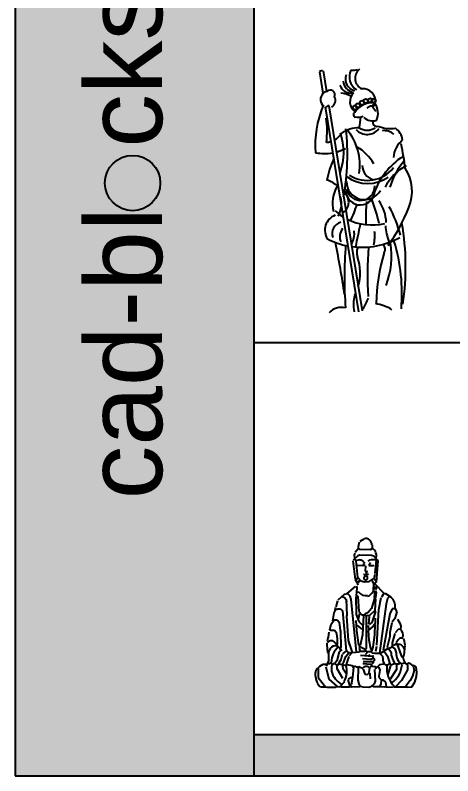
# Model space of a CAD drawing. Header units: millimetres. Extents: x -1413 to 9193, y 11663 to 17984.
# Drawn here: x -1413 to 776, y 11663 to 15467 of the extents above; entities that cross this region are included whole.
import ezdxf

# ---------------------------------------------------------------- set-up
doc = ezdxf.new("R2010")
doc.units = ezdxf.units.MM
doc.layers.add('www.cad-blocks.net', color=7, linetype='Continuous')
doc.styles.get("Standard").update_dxf_attribs({"font": 'arial.ttf'})

# ---------------------------------------------------------------- blocks, each defined once
blk = doc.blocks.new('A$C4812035C')
for p, q in [((20.7, 1209.3), (36.4, 1213.4)), ((20.8, 1205.4), (38.2, 1097.7)), ((40.4, 1209.5), (57, 1106.5)), ((61.7, 1110.9), (55.9, 1113.4)), ((50.3, 1030), (216, 4.5)), ((68.6, 1035.2), (234.2, 9.6))]:
    blk.add_line(p, q)
for centre in [(252.3, 1058.8), (275.6, 1062.4), (292.3, 1060.9), (199.3, 1026.6), (212.5, 1036.7), (234.1, 1050.3)]:
    blk.add_circle(centre, 10.7)
for centre, radius, start, end in [((184.5, 1303.8), 90.8, 265.6555, 288.2616), ((256.6, 1172.5), 57.7, 128.4536, 246.485), ((211.2, 1170.1), 60.2, 161.257, 257.6396), ((247.8, 1180.7), 77.4, 155.0701, 237.4777), ((201, 1165.1), 62.6, 186.6493, 260.389), ((63.6, 1067.9), 39.2, 97.646, 133.1213), ((69.1, 1066.3), 42.9, 106.1023, 106.5805), ((74, 1089.7), 24.6, 338.09, 133.2044), ((178.7, 1157.6), 58.7, 199.4337, 277.8325), ((240.2, 1058.8), 61.2, 355.114, 96.1665), ((69.1, 1066.3), 42.9, 135.6893, 231.3504), ((63.6, 1062.5), 37.8, 298.4913, 28.5274), ((97.8, 903.2), 197.9, 65.7684, 81.2909), ((236.5, 1056.3), 63, 136.7418, 234.036), ((500, 840.6), 500, 157.401, 184.5922), ((69, 1015.6), 19.6, 89.3987, 156.7558), ((287.6, 942.1), 108.5, 82.7815, 144.3014), ((285.1, 996.9), 37.3, 91.2387, 137.238), ((295.2, 1025.1), 15.3, 68.2515, 135.5994), ((771.5, 1338.7), 573.7, 211.8588, 215.2291), ((283.8, 1054.9), 20.7, 271.2387, 317.9042), ((218.7, 998), 95.2, 337.1655, 34.0247), ((202.7, 991.1), 12.1, 93.2039, 258.4453), ((-401.9, 908.2), 461.3, 353.0391, 8.2055), ((213.2, 1044.9), 66.9, 258.865, 292.6196), ((-316.5, 1020.4), 545.4, 349.8988, 355.7067), ((291.8, 1039.5), 79.8, 232.6454, 280.5436), ((307.8, 951.8), 19.4, 152.0124, 290.4702), ((216.5, 780.1), 144.7, 88.4852, 126.5942), ((-1029.1, 790.4), 1189.8, 349.8378, 6.2569), ((-42.3, 742.1), 265.1, 350.1935, 41.0592), ((259.6, 965.6), 73.5, 221.7169, 323.475), ((259, 984.2), 70.9, 236.9522, 304.2923), ((377.8, 1087.1), 165.9, 247.616, 278.1079), ((350.9, 851.5), 87.2, 8.3977, 54.8062), ((49.1, 948.5), 96.5, 299.177, 327.233), ((-165.3, 802.5), 307.5, 340.483, 18.5135), ((345.1, 841.6), 69.5, 45.644, 98.7522), ((49.1, 948.5), 96.5, 274.1175, 286.9096), ((511.5, 769), 120.8, 127.9538, 176.0396), ((-1096.1, 524.5), 1558.9, 7.1698, 11.847), ((45, 1030), 233.5, 259.2934, 280.1808), ((45, 1030), 233.5, 285.1036, 296.9335), ((464.5, 591.7), 412.7, 148.7671, 150.0461), ((68.8, 609.4), 262, 31.125, 57.4911), ((464.5, 591.7), 412.7, 154.6853, 169.9521), ((634.5, 479.6), 360.4, 123.0249, 160.5617), ((719.3, 526.2), 360.9, 139.1721, 163.6467), ((261.3, 826), 164, 236.9456, 322.5479), ((310, 739.5), 75.9, 182.3472, 254.6822), ((573.1, 513.5), 251.2, 118.2276, 152.981), ((272.7, 607.9), 211.8, 337.4865, 32.9116), ((10.6, 515.8), 155.4, 48.6009, 72.201), ((247.1, 656.5), 90.7, 179.7, 330.3776), ((263.5, 819.2), 172.9, 233.2887, 305.7538), ((252.1, 547.9), 166, 149.2021, 194.2701), ((225.7, 612.1), 72.7, 181.8147, 359.4298), ((226.6, 633.8), 71.6, 193.0258, 0.8912), ((16.4, 542.7), 115, 329.0967, 17.889), ((105, 552.3), 62.4, 302.5011, 58.7434), ((-166.3, 642.2), 387.8, 331.4463, 345.2749), ((1279.3, 474.7), 1026.7, 175.4643, 181.8279), ((-693.1, 206.6), 1041.1, 13.3298, 20.3124), ((149.3, 443.1), 206.1, 2.1725, 34.7308), ((282.8, 709.8), 270.7, 227.2576, 237.9264), ((-306.7, 828.6), 831.8, 323.7763, 338.7219), ((-211.5, 214.3), 661.6, 15.3001, 28.4698), ((127.8, 413), 79.7, 110.9629, 213.3902), ((282.8, 709.8), 270.7, 243.0469, 283.8028), ((139.6, 398.6), 55.2, 102.9732, 202.7246), ((192.4, 381.1), 69.5, 144.9825, 202.8339), ((-241601565.3, 49066518.6), 246533781.2, 348.520097619, 348.52012376), ((624.1, 451.9), 273.2, 183.5072, 200.371), ((-821.9, 231.9), 1274.2, 351.488, 9.7566), ((101.5, 395.6), 94.1, 325.9919, 8.7556), ((61.4, 384.9), 236.3, 349.1185, 5.3889), ((234.8, 709.2), 381.7, 242.9735, 259.1102), ((-4111.8, -533.2), 4304.2, 8.3409, 11.84), ((234.8, 709.2), 381.7, 262.0996, 299.5157), ((-35.1, 283), 416.3, 339.428, 9.1283), ((-489, 94.5), 922.7, 355.3464, 16.5338), ((2202.9, 178.2), 2057.2, 175.5251, 184.2862), ((268.3, 302.7), 60.9, 159.8371, 201.4075), ((1937.6, 196), 1676.6, 175.4798, 183.9448), ((320, 318.6), 30.3, 325.7119, 46.9608), ((-31, 200.8), 255.4, 344.1263, 18.1693), ((1204, 34.6), 899.5, 162.7349, 179.2874), ((342.2, 41.2), 151.5, 162.0819, 193.7066), ((-31, 200.8), 255.4, 333.7356, 335.4822), ((16522956.4, -8043331.7), 18376498.2, 154.04273698, 154.0429287), ((265.8, -176.8), 225.3, 58.4751, 81.0845), ((130.8, -56.4), 83.5, 75.6103, 137.506)]:
    blk.add_arc(centre, radius, start, end)
blk = doc.blocks.new('A$C54787E00')
for p, q in [((215.8, 705.3), (221.3, 728.6)), ((224, 732.7), (244.5, 743.6)), ((214.5, 693), (199.4, 675.3)), ((215.8, 694.4), (215.8, 705.3)), ((222.7, 690.3), (215.8, 694.4)), ((274.6, 688.9), (222.7, 690.3)), ((282.8, 694.4), (274.6, 688.9)), ((284.2, 713.5), (284.2, 695.8)), ((213.1, 658.9), (189.9, 637)), ((198.1, 672.5), (195.3, 661.6)), ((195.3, 661.6), (196.7, 649.3)), ((196.7, 649.3), (199.4, 646.5)), ((222.7, 661.6), (213.1, 658.9)), ((281.4, 660.2), (222.7, 661.6)), ((293.7, 656.1), (281.4, 660.2)), ((303.3, 646.5), (293.7, 656.1)), ((188.5, 634.2), (199.4, 539.9)), ((198.1, 642.4), (203.5, 635.6)), ((202.2, 634.2), (211.7, 549.5)), ((203.5, 635.6), (206.3, 635.6)), ((222.7, 638.3), (206.3, 635.6)), ((237.7, 608.3), (211.7, 611)), ((222.7, 638.3), (229.5, 638.3)), ((229.5, 638.3), (239.1, 630.1)), ((237.7, 620.6), (241.8, 616.5)), ((244.5, 611), (237.7, 608.3)), ((239.1, 630.1), (247.3, 621.9)), ((241.8, 616.5), (244.5, 611)), ((250, 611), (244.5, 611)), ((265, 631.5), (274.6, 638.3)), ((274.6, 624.7), (267.8, 609.6)), ((267.8, 609.6), (289.6, 609.6)), ((274.6, 638.3), (281.4, 639.7)), ((281.4, 639.7), (299.2, 639.7)), ((289.6, 609.6), (293.7, 612.4)), ((306, 638.3), (299.2, 639.7)), ((299.2, 570), (306, 638.3)), ((304.7, 642.4), (312.9, 635.6)), ((312.9, 635.6), (304.7, 526.3)), ((251.4, 608.3), (250, 582.3)), ((250, 582.3), (255.5, 576.8)), ((254.1, 575.5), (254.1, 568.6)), ((255.5, 576.8), (262.3, 582.3)), ((199.4, 539.9), (209, 523.5)), ((211.7, 549.5), (203.5, 534.5)), ((213.1, 549.5), (228.1, 533.1)), ((221.3, 538.6), (214.5, 523.5)), ((228.1, 533.1), (245.9, 529)), ((241.8, 567.3), (256.8, 564.5)), ((254.1, 568.6), (259.6, 565.9)), ((259.6, 565.9), (266.4, 568.6)), ((269.1, 530.4), (289.6, 544)), ((293.7, 519.4), (285.5, 535.8)), ((295.1, 552.2), (291, 548.1)), ((291, 548.1), (303.3, 535.8)), ((292.4, 545.4), (297.8, 545.4)), ((297.8, 565.9), (295.1, 552.2)), ((297.8, 545.4), (295.1, 548.1)), ((159.8, 470.2), (200.8, 505.8)), ((200.8, 505.8), (209, 503)), ((210.4, 498.9), (206.3, 503)), ((206.3, 459.3), (210.4, 498.9)), ((209, 523.5), (213.1, 511.2)), ((245.9, 529), (269.1, 530.4)), ((291, 485.3), (293.7, 519.4)), ((304.7, 526.3), (292.4, 514)), ((293.7, 507.1), (301.9, 490.7)), ((297.8, 518.1), (342.9, 471.6)), ((307.4, 501.7), (299.2, 500.3)), ((307.4, 498.9), (300.6, 488)), ((144.7, 464.7), (113.3, 436)), ((162.5, 468.8), (144.7, 464.7)), ((174.8, 456.5), (162.5, 468.8)), ((180.3, 440.1), (174.8, 456.5)), ((209, 460.6), (213.1, 455.2)), ((210.4, 478.4), (217.2, 477.1)), ((262.3, 456.5), (269.1, 459.3)), ((269.1, 459.3), (284.2, 473)), ((284.2, 473), (291, 483.9)), ((291, 483.9), (297.8, 482.5)), ((297.8, 482.5), (295.1, 452.4)), ((303.3, 468.8), (295.1, 462)), ((299.2, 483.9), (304.7, 475.7)), ((304.7, 475.7), (300.6, 448.3)), ((342.9, 470.2), (330.6, 452.4)), ((342.9, 471.6), (351.1, 470.2)), ((351.1, 470.2), (379.9, 451.1)), ((111.9, 433.3), (102.4, 403.2)), ((135.2, 455.2), (146.1, 449.7)), ((146.1, 449.7), (154.3, 440.1)), ((154.3, 440.1), (158.4, 362.2)), ((155.7, 433.3), (157, 427.8)), ((206.3, 179.1), (180.3, 440.1)), ((203.5, 455.2), (204.9, 365)), ((211.7, 451.1), (204.9, 448.3)), ((213.1, 455.2), (217.2, 380)), ((296.5, 447), (281.4, 395)), ((295.1, 452.4), (301.9, 444.2)), ((301.9, 444.2), (297.8, 385.5)), ((318.3, 390.9), (329.3, 449.7)), ((360.7, 445.6), (353.9, 418.3)), ((371.7, 455.2), (360.7, 445.6)), ((94.2, 373.2), (99.6, 384.1)), ((99.6, 384.1), (101, 400.5)), ((102.4, 389.6), (113.3, 393.7)), ((103.7, 388.2), (102.4, 389.6)), ((113.3, 393.7), (127, 393.7)), ((127, 393.7), (136.5, 382.7)), ((136.5, 382.7), (154.3, 183.2)), ((281.4, 395), (265, 375.9)), ((297.8, 385.5), (269.1, 358.1)), ((297.8, 382.7), (300.6, 380)), ((307.4, 211.9), (318.3, 390.9)), ((353.9, 418.3), (321.1, 172.2)), ((385.3, 393.7), (373, 369.1)), ((397.6, 393.7), (385.3, 393.7)), ((401.7, 397.8), (397.6, 393.7)), ((400.4, 393.7), (408.6, 378.6)), ((87.3, 333.5), (94.2, 373.2)), ((158.4, 362.2), (157, 356.8)), ((157, 356.8), (165.2, 235.1)), ((204.9, 365), (217.2, 329.4)), ((221.3, 370.4), (214.5, 340.4)), ((217.2, 380), (232.2, 363.6)), ((232.2, 363.6), (245.9, 363.6)), ((237.7, 265.2), (243.2, 359.5)), ((245.9, 363.6), (255.5, 356.8)), ((265, 375.9), (247.3, 366.3)), ((259.6, 359.5), (254.1, 354)), ((254.1, 354), (254.1, 195.5)), ((269.1, 358.1), (259.6, 359.5)), ((269.1, 355.4), (266.4, 317.1)), ((300.6, 380), (282.8, 325.3)), ((299.2, 347.2), (299.2, 319.9)), ((373, 369.1), (340.2, 187.3)), ((397.6, 344.5), (384, 326.7)), ((408.6, 378.6), (397.6, 344.5)), ((72.3, 288.4), (79.1, 317.1)), ((79.1, 317.1), (94.2, 339)), ((94.2, 339), (109.2, 339)), ((109.2, 339), (118.8, 326.7)), ((118.8, 326.7), (124.2, 284.3)), ((207.6, 285.7), (204.9, 334.9)), ((209, 310.3), (232.2, 291.2)), ((217.2, 329.4), (233.6, 314.4)), ((233.6, 314.4), (236.3, 314.4)), ((265, 310.3), (266.4, 289.8)), ((289.6, 306.2), (265, 285.7)), ((282.8, 325.3), (269.1, 314.4)), ((299.2, 319.9), (289.6, 306.2)), ((297.8, 314.4), (296.5, 263.8)), ((382.6, 324), (373, 274.7)), ((411.3, 341.7), (423.6, 321.2)), ((423.6, 321.2), (427.7, 306.2)), ((427.7, 306.2), (426.3, 292.5)), ((68.2, 276.1), (64.1, 251.5)), ((77.8, 285.7), (72.3, 288.4)), ((95.5, 285.7), (77.8, 285.7)), ((107.8, 269.3), (95.5, 285.7)), ((111.9, 241.9), (107.8, 269.3)), ((124.2, 284.3), (125.6, 280.2)), ((125.6, 280.2), (128.3, 200.9)), ((218.6, 211.9), (207.6, 285.7)), ((232.2, 291.2), (237.7, 293.9)), ((265, 285.7), (267.8, 239.2)), ((373, 274.7), (373, 255.6)), ((386.7, 224.2), (399, 270.6)), ((414, 289.8), (400.4, 273.4)), ((425, 291.2), (414, 289.8)), ((62.7, 247.4), (60, 233.7)), ((60, 233.7), (64.1, 228.3)), ((64.1, 251.5), (62.7, 247.4)), ((111.9, 218.7), (111.9, 241.9)), ((165.2, 235.1), (184.4, 175)), ((226.8, 211.9), (237.7, 265.2)), ((267.8, 239.2), (276, 195.5)), ((296.5, 263.8), (288.3, 200.9)), ((373, 255.6), (359.4, 202.3)), ((414, 237.8), (404.5, 224.2)), ((423.6, 246), (414, 237.8)), ((437.3, 246), (423.6, 246)), ((445.5, 239.2), (441.4, 244.7)), ((449.6, 211.9), (445.5, 239.2)), ((58.6, 222.8), (57.3, 213.2)), ((57.3, 213.2), (61.4, 175)), ((109.2, 211.9), (111.9, 218.7)), ((128.3, 200.9), (125.6, 198.2)), ((168, 222.8), (172.1, 211.9)), ((225.4, 202.3), (219.9, 210.5)), ((221.3, 195.5), (225.4, 202.3)), ((224, 184.5), (221.3, 195.5)), ((250, 190), (226.8, 202.3)), ((254.1, 195.5), (250, 190)), ((276, 195.5), (281.4, 188.6)), ((288.3, 200.9), (281.4, 181.8)), ((306, 205), (301.9, 180.4)), ((360.7, 194.1), (325.2, 169.5)), ((359.4, 202.3), (378.5, 180.4)), ((384, 202.3), (364.8, 192.7)), ((382.6, 205), (386.7, 210.5)), ((386.7, 211.9), (386.7, 224.2)), ((386.7, 210.5), (389.4, 210.5)), ((386.7, 200.9), (397.6, 192.7)), ((390.8, 211.9), (401.7, 216)), ((397.6, 192.7), (404.5, 173.6)), ((401.7, 216), (426.3, 216)), ((404.5, 224.2), (415.4, 200.9)), ((415.4, 200.9), (430.4, 159.9)), ((426.3, 216), (438.6, 205)), ((438.6, 205), (446.8, 188.6)), ((444.1, 161.3), (449.6, 210.5)), ((446.8, 188.6), (449.6, 191.4)), ((61.4, 175), (65.5, 169.5)), ((65.5, 172.2), (70.9, 185.9)), ((65.5, 169.5), (66.8, 132.6)), ((120.1, 179.1), (107.8, 134)), ((132.4, 190), (120.1, 179.1)), ((135.2, 165.4), (128.3, 138.1)), ((152.9, 181.8), (136.5, 168.1)), ((143.4, 128.5), (152.9, 154.5)), ((152.9, 154.5), (166.6, 172.2)), ((154.3, 183.2), (168, 173.6)), ((168, 155.8), (157, 120.3)), ((168, 173.6), (173.5, 175)), ((183, 173.6), (169.3, 158.6)), ((173.5, 175), (178.9, 170.9)), ((184.4, 175), (221.3, 179.1)), ((221.3, 179.1), (224, 184.5)), ((248.6, 180.4), (225.4, 180.4)), ((285.5, 155.8), (226.8, 159.9)), ((254.1, 184.5), (248.6, 180.4)), ((250, 190), (260.9, 175)), ((263.7, 177.7), (250, 164)), ((277.3, 177.7), (263.7, 177.7)), ((267.8, 165.4), (271.9, 157.2)), ((281.4, 181.8), (277.3, 177.7)), ((280.1, 177.7), (285.5, 173.6)), ((285.5, 173.6), (297.8, 170.9)), ((291, 159.9), (285.5, 155.8)), ((286.9, 154.5), (297.8, 138.1)), ((297.8, 170.9), (319.7, 170.9)), ((321.1, 172.2), (336.1, 157.2)), ((336.1, 157.2), (340.2, 125.8)), ((340.2, 187.3), (344.3, 183.2)), ((341.6, 179.1), (351.1, 172.2)), ((351.1, 172.2), (360.7, 157.2)), ((360.7, 157.2), (373, 118.9)), ((430.4, 159.9), (438.6, 150.4)), ((438.6, 150.4), (444.1, 161.3)), ((23.1, 106.6), (39.5, 116.2)), ((39.5, 116.2), (60, 116.2)), ((66.8, 132.6), (54.5, 106.6)), ((64.1, 120.3), (73.7, 120.3)), ((73.7, 120.3), (79.1, 127.1)), ((77.8, 121.7), (86, 114.8)), ((90.1, 117.6), (80.5, 106.6)), ((86, 114.8), (84.6, 113.5)), ((94.2, 117.6), (90.1, 117.6)), ((107.8, 134), (96.9, 118.9)), ((110.6, 110.7), (99.6, 118.9)), ((128.3, 138.1), (110.6, 110.7)), ((117.4, 117.6), (132.4, 114.8)), ((132.4, 114.8), (143.4, 128.5)), ((157, 120.3), (152.9, 112.1)), ((158.4, 114.8), (184.4, 109.4)), ((236.3, 144.9), (276, 142.2)), ((277.3, 114.8), (237.7, 117.6)), ((240.4, 129.9), (288.3, 129.9)), ((276, 142.2), (291, 146.3)), ((284.2, 105.3), (277.3, 114.8)), ((289.6, 123), (280.1, 113.5)), ((297.8, 138.1), (289.6, 129.9)), ((289.6, 129.9), (289.6, 123)), ((342.9, 116.2), (321.1, 113.5)), ((373, 118.9), (378.5, 113.5)), ((378.5, 113.5), (396.3, 120.3)), ((404.5, 117.6), (419.5, 118.9)), ((419.5, 118.9), (423.6, 121.7)), ((423.6, 121.7), (425, 120.3)), ((446.8, 121.7), (433.2, 117.6)), ((440, 149), (441.4, 138.1)), ((441.4, 138.1), (448.2, 128.5)), ((448.2, 128.5), (449.6, 121.7)), ((449.6, 121.7), (461.9, 112.1)), ((467.3, 121.7), (459.1, 116.2)), ((475.5, 120.3), (467.3, 121.7)), ((490.6, 108), (475.5, 120.3)), ((4, 90.2), (23.1, 106.6)), ((14.9, 98.4), (14.9, 49.2)), ((53.2, 103.9), (68.2, 42.4)), ((80.5, 106.6), (80.5, 82)), ((109.2, 92.9), (109.2, 108)), ((137.9, 45.1), (109.2, 92.9)), ((133.8, 113.5), (137.9, 109.4)), ((137.9, 109.4), (144.7, 113.5)), ((139.3, 91.6), (137.9, 108)), ((155.7, 67), (139.3, 91.6)), ((144.7, 113.5), (152.9, 112.1)), ((184.4, 109.4), (189.9, 102.5)), ((191.2, 99.8), (187.1, 51.9)), ((189.9, 102.5), (196.7, 108)), ((196.7, 108), (211.7, 101.2)), ((207.6, 103.9), (214.5, 97.1)), ((211.7, 101.2), (217.2, 105.3)), ((214.5, 97.1), (213.1, 36.9)), ((217.2, 105.3), (239.1, 94.3)), ((240.4, 91.6), (247.3, 67)), ((270.5, 75.2), (273.2, 98.4)), ((280.1, 106.6), (273.2, 101.2)), ((299.2, 103.9), (284.2, 105.3)), ((296.5, 90.2), (299.2, 31.4)), ((312.9, 105.3), (297.8, 92.9)), ((303.3, 101.2), (299.2, 103.9)), ((321.1, 113.5), (312.9, 105.3)), ((312.9, 105.3), (318.3, 99.8)), ((318.3, 99.8), (322.4, 87.5)), ((322.4, 87.5), (318.3, 57.4)), ((375.8, 109.4), (363.5, 64.2)), ((405.8, 90.2), (374.4, 41)), ((405.8, 112.1), (405.8, 90.2)), ((461.9, 88.8), (431.8, 35.5)), ((461.9, 112.1), (461.9, 88.8)), ((494.7, 86.1), (486.5, 57.4)), ((494.7, 110.7), (490.6, 108)), ((490.6, 106.6), (494.7, 86.1)), ((504.2, 103.9), (494.7, 110.7)), ((508.3, 75.2), (504.2, 103.9)), ((14.9, 49.2), (51.8, 4.1)), ((68.2, 42.4), (109.2, 5.5)), ((174.8, 4.1), (163.9, 39.6)), ((176.2, 50.6), (165.2, 42.4)), ((185.8, 45.1), (176.2, 50.6)), ((187.1, 51.9), (178.9, 13.7)), ((247.3, 67), (260.9, 65.6)), ((260.9, 65.6), (269.1, 73.8)), ((269.1, 73.8), (273.2, 69.7)), ((273.2, 69.7), (274.6, 43.7)), ((318.3, 57.4), (319.7, 47.8)), ((319.7, 47.8), (329.3, 38.3)), ((329.3, 38.3), (338.8, 38.3)), ((338.8, 38.3), (351.1, 27.3)), ((374.4, 41), (371.7, 41)), ((486.5, 57.4), (474.2, 34.2)), ((497.4, 27.3), (507, 54.7)), ((507, 54.7), (508.3, 73.8)), ((10.8, 20.5), (23.1, 5.5)), ((23.1, 5.5), (29.9, 2.7)), ((29.9, 2.7), (49.1, 4.1)), ((51.8, 4.1), (60, 1.4)), ((60, 1.4), (99.6, 1.4)), ((99.6, 1.4), (107.8, 5.5)), ((109.2, 5.5), (129.7, 2.7)), ((146.1, 28.7), (122.9, 4.1)), ((129.7, 2.7), (172.1, 4.1)), ((178.9, 13.7), (173.5, 8.2)), ((183, 1.4), (174.8, 4.1)), ((222.7, 4.1), (183, 1.4)), ((213.1, 36.9), (218.6, 19.1)), ((218.6, 19.1), (225.4, 8.2)), ((225.4, 8.2), (222.7, 4.1)), ((239.1, 1.4), (226.8, 5.5)), ((267.8, 0), (239.1, 1.4)), ((278.7, 2.7), (267.8, 0)), ((295.1, 17.8), (278.7, 2.7)), ((292.4, 4.1), (286.9, 8.2)), ((325.2, 4.1), (292.4, 4.1)), ((299.2, 31.4), (295.1, 17.8)), ((327.9, 19.1), (322.4, 6.8)), ((344.3, 1.4), (325.2, 4.1)), ((329.3, 35.5), (327.9, 19.1)), ((351.1, 4.1), (344.3, 1.4)), ((351.1, 27.3), (353.9, 4.1)), ((353.9, 4.1), (364.8, 1.4)), ((364.8, 1.4), (390.8, 4.1)), ((394.9, 2.7), (456.4, 2.7)), ((431.8, 35.5), (401.7, 2.7)), ((474.2, 34.2), (453.7, 6.8)), ((453.7, 6.8), (460.5, 1.4)), ((460.5, 1.4), (482.4, 4.1)), ((482.4, 4.1), (497.4, 27.3))]:
    blk.add_line(p, q)
for centre, radius, start, end in [((254.1, 716.3), 28.7, 354.8056, 109.29), ((265, 660.2), 41, 335.8545, 61.6992), ((252.7, 548.1), 9.57, 111.8014, 98.1301), ((251.4, 498.9), 39.6, 212.6192, 284.4703), ((341.6, 406), 58.8, 352.2348, 49.6859), ((397.6, 259.7), 42.4, 345.9638, 48.8141), ((80.5, 209.1), 24.6, 11.3099, 137.1211), ((99.6, 177.7), 30.1, 20.556, 164.0546), ((180.3, 127.1), 99.8, 130.6013, 180), ((472.8, 180.4), 94.3, 180, 225.5787), ((468.7, 169.5), 64.2, 176.3478, 238.627), ((358, 129.9), 16.4, 192.9946, 318.0128), ((83.2, 65.6), 83.4, 164.8271, 211.9081), ((181.7, 108), 103.9, 194.4, 242.1027), ((62.7, 79.3), 95.7, 328.7608, 19.9831), ((255.5, 84.7), 20.5, 37.5686, 140.1944), ((483.7, 95.7), 125.8, 173.7289, 226.2922), ((314.2, 123), 120.3, 303.1579, 355.452)]:
    blk.add_arc(centre, radius, start, end)
blk = doc.blocks.new('FORMAT')
at = {"true_color": 0x546d8e}
blk.add_hatch(color=155, dxfattribs=at).paths.add_polyline_path([(-964.5, 14627.9, 1), (-687.8, 14627.9, 1)])
at = {"layer": 'www.cad-blocks.net', "true_color": 0x444444}
blk.add_hatch(color=250, dxfattribs=at).paths.add_polyline_path([(-220, 17983.9), (-1413.2, 17983.9), (-1413.2, 11663.1), (-220, 11663.1)])
at = {"layer": 'www.cad-blocks.net', "true_color": 0x546d8e}
h = blk.add_hatch(color=155, dxfattribs=at)
h.set_gradient(color1=(68, 68, 68), color2=(84, 109, 142), tint=1)
h.paths.add_polyline_path([(-220, 11869.8), (-220, 11663.1), (9193.5, 11663.1), (9193.5, 11869.8)])
at = {"color": 155, "true_color": 0x546d8e}
blk.add_circle((-826.1, 14627.9), 138.3, dxfattribs=at)
at = {"layer": 'www.cad-blocks.net', "color": 250, "true_color": 0x444444}
for p, q in [((-1413.2, 17983.9), (-1413.2, 11663.1)), ((-220, 17983.9), (-220, 11663.1)), ((-1413.2, 11663.1), (-220, 11663.1))]:
    blk.add_line(p, q, dxfattribs=at)
at = {"layer": 'www.cad-blocks.net'}
blk.add_line((-220, 17983.9), (-220, 11663.1), dxfattribs=at)
at = {"layer": 'www.cad-blocks.net', "color": 155, "true_color": 0x546d8e}
for p, q in [((-220, 13831.2), (9176.1, 13831.2)), ((-220, 11869.8), (9193.5, 11869.8)), ((-220, 11663.1), (9193.5, 11663.1))]:
    blk.add_line(p, q, dxfattribs=at)
at = {"insert": (-1062.2, 13045.8), "char_height": 384, "attachment_point": 1, "rotation": 90}
blk.add_mtext_dynamic_manual_height_columns('{\\C255;\\c16777215;cad-bl  cks net}', width=26058.341, gutter_width=12.5, heights=[0], dxfattribs=at)

msp = doc.modelspace()

# ---------------------------------------------------------------- block references
for name, p in [('A$C4812035C', (87.7, 13979.1)), ('A$C54787E00', (87.7, 12104.7))]:
    msp.add_blockref(name, p)
at = {"layer": 'www.cad-blocks.net'}
msp.add_blockref('FORMAT', (0, 0), dxfattribs=at)

doc.saveas('drawing.dxf')
